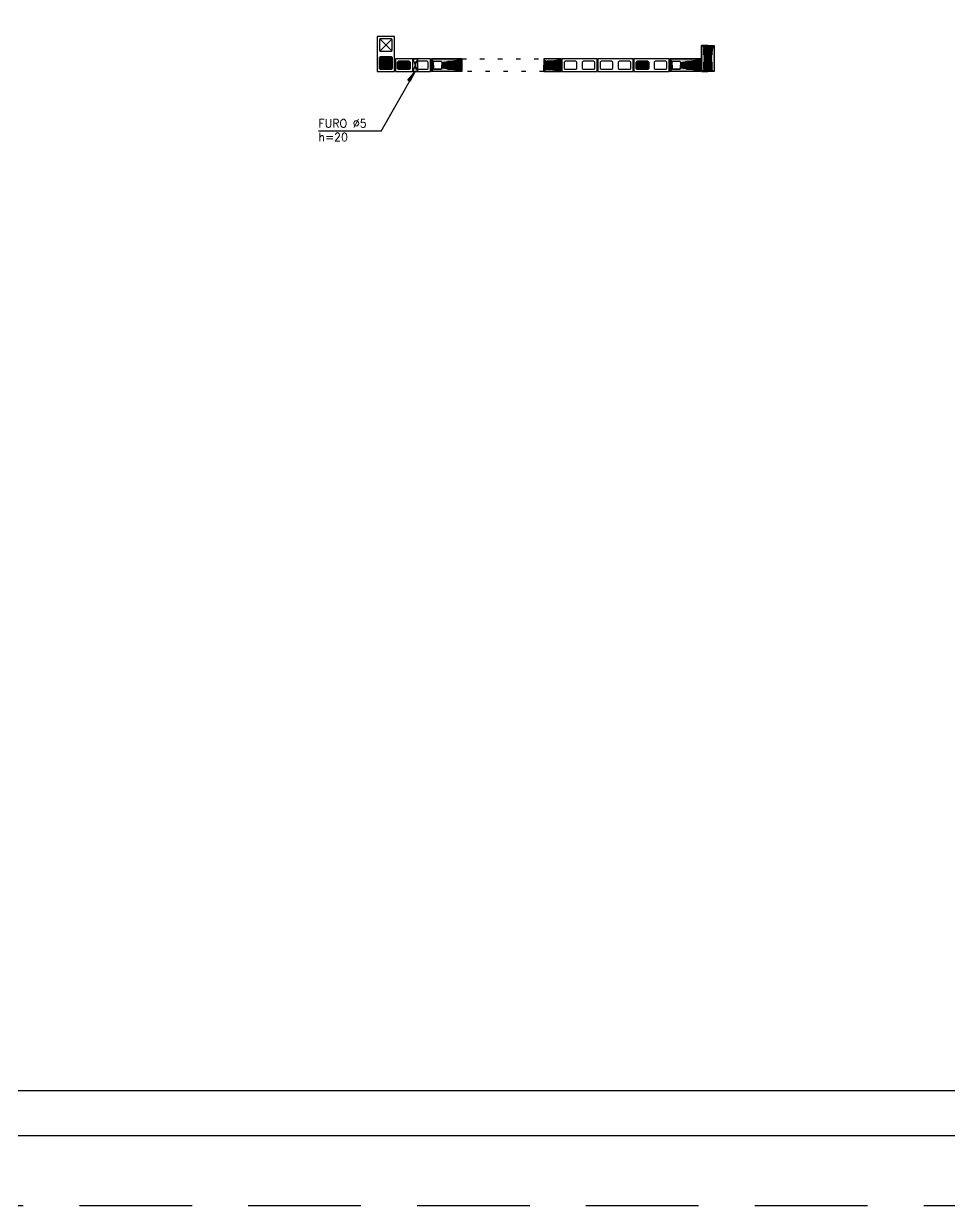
# Model space of a CAD drawing. Extents: x -1 to 122, y -1 to 61.
# Drawn here: x 80.2 to 100.76, y -1.45 to 24.8 of the extents above; entities that cross this region are included whole.
import ezdxf

# ---------------------------------------------------------------- set-up
doc = ezdxf.new("R2010")
doc.units = 0
doc.header["$MEASUREMENT"] = 0
for name, pattern in [('ESTILO_TQS_0001', [0.45, 0.3, -0.15]), ('ESTILO_TQS_0002', [0.4, 0.1, -0.3]), ('HIDDEN', [0.375, 0.25, -0.125])]:
    doc.linetypes.add(name, pattern=pattern)
doc.layers.get('0').update_dxf_attribs({"linetype": 'CONTINUOUS'})
doc.layers.get('Defpoints').update_dxf_attribs({"linetype": 'CONTINUOUS'})
for name, color, linetype in [('ARQ_FOLHA', 7, 'CONTINUOUS'), ('PENA_01', 1, 'CONTINUOUS'), ('PENA_02', 2, 'CONTINUOUS'), ('PENA_03', 3, 'CONTINUOUS'), ('PENA_11', 252, 'CONTINUOUS'), ('PENA_21', 100, 'CONTINUOUS'), ('PENA_23', 50, 'CONTINUOUS'), ('PENA_27', 21, 'CONTINUOUS')]:
    doc.layers.add(name, color=color, linetype=linetype)
doc.styles.get("Standard").update_dxf_attribs({"font": 'ROMANS.SHX'})

# ---------------------------------------------------------------- blocks, each defined once
blk = doc.blocks.new('FOLHA A1+1 - 1102 X 594')
at = {"layer": 'ARQ_FOLHA', "color": 1}
for points in [[(-1189, 0), (0, 0), (0, 594), (-1189, 594)], [(-1164, 10), (-10, 10), (-10, 584), (-1164, 584)]]:
    blk.add_lwpolyline(points, close=True, dxfattribs=at)
at = {"layer": 'Defpoints', "color": 8, "linetype": 'HIDDEN', "ltscale": 100}
blk.add_lwpolyline([(-1208.5, 609.5), (-1208.5, -15.5), (19.5, -15.5), (19.5, 609.5)], close=True, dxfattribs=at)

msp = doc.modelspace()

# ---------------------------------------------------------------- linework, layer by layer
at = {"layer": 'PENA_01', "linetype": 'Continuous'}
for p, q in [((88.372, 24.459), (88.112, 24.199)), ((88.372, 24.199), (88.112, 24.459)), ((88.372, 23.799), (88.112, 24.059)), ((88.372, 24.059), (88.112, 23.799))]:
    msp.add_line(p, q, dxfattribs=at)
at = {"layer": 'PENA_01', "linetype": 'ESTILO_TQS_0001'}
for points in [[(95.322, 24.089), (95.302, 24.109), (95.302, 24.249), (95.322, 24.269), (95.462, 24.269), (95.482, 24.249), (95.482, 24.109), (95.462, 24.089), (95.322, 24.089)], [(95.322, 23.789), (95.302, 23.809), (95.302, 23.949), (95.322, 23.969), (95.462, 23.969), (95.482, 23.949), (95.482, 23.809), (95.462, 23.789), (95.322, 23.789)]]:
    msp.add_lwpolyline(points, dxfattribs=at)
at = {"layer": 'PENA_01', "linetype": 'Continuous'}
for points in [[(88.782, 23.949), (88.762, 23.969), (88.522, 23.969), (88.502, 23.949), (88.502, 23.809), (88.522, 23.789), (88.762, 23.789), (88.782, 23.809), (88.782, 23.949)], [(89.182, 23.949), (89.162, 23.969), (88.922, 23.969), (88.902, 23.949), (88.902, 23.809), (88.922, 23.789), (89.162, 23.789), (89.182, 23.809), (89.182, 23.949)], [(89.322, 23.969), (89.462, 23.969), (89.482, 23.949), (89.482, 23.809), (89.462, 23.789), (89.322, 23.789), (89.302, 23.809), (89.302, 23.949), (89.322, 23.969)], [(89.622, 23.969), (89.862, 23.969), (89.882, 23.949), (89.882, 23.809), (89.862, 23.789), (89.622, 23.789), (89.602, 23.809), (89.602, 23.949), (89.622, 23.969)], [(91.822, 23.789), (92.062, 23.789), (92.082, 23.809), (92.082, 23.949), (92.062, 23.969), (91.822, 23.969), (91.802, 23.949), (91.802, 23.809), (91.822, 23.789)], [(92.482, 23.949), (92.462, 23.969), (92.222, 23.969), (92.202, 23.949), (92.202, 23.809), (92.222, 23.789), (92.462, 23.789), (92.482, 23.809), (92.482, 23.949)], [(92.882, 23.949), (92.862, 23.969), (92.622, 23.969), (92.602, 23.949), (92.602, 23.809), (92.622, 23.789), (92.862, 23.789), (92.882, 23.809), (92.882, 23.949)], [(93.282, 23.949), (93.262, 23.969), (93.022, 23.969), (93.002, 23.949), (93.002, 23.809), (93.022, 23.789), (93.262, 23.789), (93.282, 23.809), (93.282, 23.949)], [(93.682, 23.949), (93.662, 23.969), (93.422, 23.969), (93.402, 23.949), (93.402, 23.809), (93.422, 23.789), (93.662, 23.789), (93.682, 23.809), (93.682, 23.949)], [(94.082, 23.949), (94.062, 23.969), (93.822, 23.969), (93.802, 23.949), (93.802, 23.809), (93.822, 23.789), (94.062, 23.789), (94.082, 23.809), (94.082, 23.949)], [(94.482, 23.949), (94.462, 23.969), (94.222, 23.969), (94.202, 23.949), (94.202, 23.809), (94.222, 23.789), (94.462, 23.789), (94.482, 23.809), (94.482, 23.949)], [(94.622, 23.969), (94.762, 23.969), (94.782, 23.949), (94.782, 23.809), (94.762, 23.789), (94.622, 23.789), (94.602, 23.809), (94.602, 23.949), (94.622, 23.969)], [(94.922, 23.969), (95.162, 23.969), (95.182, 23.949), (95.182, 23.809), (95.162, 23.789), (94.922, 23.789), (94.902, 23.809), (94.902, 23.949), (94.922, 23.969)]]:
    msp.add_lwpolyline(points, dxfattribs=at)
at = {"layer": 'PENA_02', "linetype": 'Continuous'}
for points in [[(88.052, 24.519), (88.052, 23.739), (88.432, 23.739), (88.432, 24.519), (88.052, 24.519)], [(95.252, 23.739), (95.252, 24.319), (95.532, 24.319), (95.532, 23.739), (95.252, 23.739)], [(89.232, 24.019), (88.452, 24.019), (88.452, 23.739), (89.232, 23.739), (89.232, 24.019)], [(89.252, 24.019), (89.932, 24.019), (89.932, 23.739), (89.252, 23.739), (89.252, 24.019)], [(91.752, 23.739), (92.132, 23.739), (92.132, 24.019), (91.752, 24.019), (91.752, 23.739)], [(92.932, 24.019), (92.152, 24.019), (92.152, 23.739), (92.932, 23.739), (92.932, 24.019)], [(93.732, 24.019), (92.952, 24.019), (92.952, 23.739), (93.732, 23.739), (93.732, 24.019)], [(94.532, 24.019), (93.752, 24.019), (93.752, 23.739), (94.532, 23.739), (94.532, 24.019)], [(94.552, 24.019), (95.232, 24.019), (95.232, 23.739), (94.552, 23.739), (94.552, 24.019)]]:
    msp.add_lwpolyline(points, dxfattribs=at)
at = {"layer": 'PENA_02', "linetype": 'ESTILO_TQS_0001'}
for points in [[(88.122, 24.469), (88.102, 24.449), (88.102, 24.209), (88.122, 24.189), (88.362, 24.189), (88.382, 24.209), (88.382, 24.449), (88.362, 24.469), (88.122, 24.469)], [(88.122, 24.069), (88.102, 24.049), (88.102, 23.809), (88.122, 23.789), (88.362, 23.789), (88.382, 23.809), (88.382, 24.049), (88.362, 24.069), (88.122, 24.069)]]:
    msp.add_lwpolyline(points, dxfattribs=at)
at = {"layer": 'PENA_03', "linetype": 'Continuous'}
for p, q in [((88.841, 24.02), (88.941, 23.74)), ((88.941, 24.02), (88.841, 23.74)), ((88.842, 24.02), (88.942, 23.74)), ((88.942, 24.02), (88.842, 23.74)), ((88.139, 22.417), (88.892, 23.739)), ((88.139, 22.417), (86.744, 22.417))]:
    msp.add_line(p, q, dxfattribs=at)
for points in [[(95.462, 24.269), (95.482, 24.249), (95.482, 24.109), (95.462, 24.089), (95.322, 24.089), (95.302, 24.109), (95.302, 24.249), (95.322, 24.269), (95.462, 24.269)], [(88.362, 24.069), (88.382, 24.049), (88.382, 23.809), (88.362, 23.789), (88.122, 23.789), (88.102, 23.809), (88.102, 24.049), (88.122, 24.069), (88.362, 24.069)], [(88.782, 23.809), (88.762, 23.789), (88.522, 23.789), (88.502, 23.809), (88.502, 23.949), (88.522, 23.969), (88.762, 23.969), (88.782, 23.949), (88.782, 23.809)], [(88.842, 24.02), (88.942, 24.02), (88.942, 23.74), (88.842, 23.74), (88.842, 24.02)], [(89.882, 23.809), (89.862, 23.789), (89.622, 23.789), (89.602, 23.809), (89.602, 23.949), (89.622, 23.969), (89.862, 23.969), (89.882, 23.949), (89.882, 23.809)], [(92.082, 23.809), (92.062, 23.789), (91.822, 23.789), (91.802, 23.809), (91.802, 23.949), (91.822, 23.969), (92.062, 23.969), (92.082, 23.949), (92.082, 23.809)], [(94.082, 23.809), (94.062, 23.789), (93.822, 23.789), (93.802, 23.809), (93.802, 23.949), (93.822, 23.969), (94.062, 23.969), (94.082, 23.949), (94.082, 23.809)], [(95.182, 23.809), (95.162, 23.789), (94.922, 23.789), (94.902, 23.809), (94.902, 23.949), (94.922, 23.969), (95.162, 23.969), (95.182, 23.949), (95.182, 23.809)], [(95.462, 23.969), (95.482, 23.949), (95.482, 23.809), (95.462, 23.789), (95.322, 23.789), (95.302, 23.809), (95.302, 23.949), (95.322, 23.969), (95.462, 23.969)], [(88.892, 23.739), (88.777, 23.515), (88.729, 23.547), (88.892, 23.739)]]:
    msp.add_lwpolyline(points, dxfattribs=at)
at = {"layer": 'PENA_03', "linetype": 'ESTILO_TQS_0002'}
msp.add_lwpolyline([(89.932, 24.019), (91.752, 24.019), (91.752, 23.739), (89.932, 23.739), (89.932, 24.019)], dxfattribs=at)
at = {"layer": 'PENA_03', "linetype": 'Continuous'}
for centre in [(95.392, 24.179), (88.242, 23.929), (88.642, 23.879), (89.742, 23.879), (91.942, 23.879), (93.942, 23.879), (95.042, 23.879), (95.392, 23.879)]:
    msp.add_circle(centre, 0.04, dxfattribs=at)
for points in [[(95.432, 24.179), (95.372, 24.214), (95.355, 24.193)], [(95.432, 24.179), (95.355, 24.193), (95.355, 24.165)], [(95.432, 24.179), (95.355, 24.165), (95.372, 24.144)], [(95.432, 24.179), (95.399, 24.218), (95.372, 24.214)], [(95.432, 24.179), (95.372, 24.144), (95.399, 24.14)], [(95.432, 24.179), (95.423, 24.205), (95.399, 24.218)], [(95.432, 24.179), (95.399, 24.14), (95.423, 24.153)], [(95.432, 24.179), (95.423, 24.153), (95.432, 24.179)], [(88.282, 23.929), (88.222, 23.964), (88.205, 23.943)], [(88.282, 23.929), (88.205, 23.943), (88.205, 23.915)], [(88.282, 23.929), (88.205, 23.915), (88.222, 23.894)], [(88.282, 23.929), (88.249, 23.968), (88.222, 23.964)], [(88.282, 23.929), (88.222, 23.894), (88.249, 23.89)], [(88.282, 23.929), (88.273, 23.955), (88.249, 23.968)], [(88.282, 23.929), (88.249, 23.89), (88.273, 23.903)], [(88.282, 23.929), (88.273, 23.903), (88.282, 23.929)], [(88.682, 23.879), (88.622, 23.914), (88.605, 23.893)], [(88.682, 23.879), (88.605, 23.893), (88.605, 23.865)], [(88.682, 23.879), (88.649, 23.918), (88.622, 23.914)], [(88.682, 23.879), (88.673, 23.905), (88.649, 23.918)], [(89.782, 23.879), (89.722, 23.914), (89.705, 23.893)], [(89.782, 23.879), (89.705, 23.893), (89.705, 23.865)], [(89.782, 23.879), (89.749, 23.918), (89.722, 23.914)], [(89.782, 23.879), (89.773, 23.905), (89.749, 23.918)], [(91.982, 23.879), (91.922, 23.914), (91.905, 23.893)], [(91.982, 23.879), (91.905, 23.893), (91.905, 23.865)], [(91.982, 23.879), (91.949, 23.918), (91.922, 23.914)], [(91.982, 23.879), (91.973, 23.905), (91.949, 23.918)], [(93.982, 23.879), (93.922, 23.914), (93.905, 23.893)], [(93.982, 23.879), (93.905, 23.893), (93.905, 23.865)], [(93.982, 23.879), (93.949, 23.918), (93.922, 23.914)], [(93.982, 23.879), (93.973, 23.905), (93.949, 23.918)], [(95.082, 23.879), (95.022, 23.914), (95.005, 23.893)], [(95.082, 23.879), (95.005, 23.893), (95.005, 23.865)], [(95.082, 23.879), (95.049, 23.918), (95.022, 23.914)], [(95.082, 23.879), (95.073, 23.905), (95.049, 23.918)], [(95.432, 23.879), (95.372, 23.914), (95.355, 23.893)], [(95.432, 23.879), (95.355, 23.893), (95.355, 23.865)], [(95.432, 23.879), (95.399, 23.918), (95.372, 23.914)], [(95.432, 23.879), (95.423, 23.905), (95.399, 23.918)], [(88.682, 23.879), (88.605, 23.865), (88.622, 23.844)], [(88.682, 23.879), (88.622, 23.844), (88.649, 23.84)], [(88.682, 23.879), (88.649, 23.84), (88.673, 23.853)], [(88.682, 23.879), (88.673, 23.853), (88.682, 23.879)], [(88.892, 23.739), (88.777, 23.515), (88.729, 23.547)], [(88.892, 23.739), (88.729, 23.547), (88.892, 23.739)], [(89.782, 23.879), (89.705, 23.865), (89.722, 23.844)], [(89.782, 23.879), (89.722, 23.844), (89.749, 23.84)], [(89.782, 23.879), (89.749, 23.84), (89.773, 23.853)], [(89.782, 23.879), (89.773, 23.853), (89.782, 23.879)], [(91.982, 23.879), (91.905, 23.865), (91.922, 23.844)], [(91.982, 23.879), (91.922, 23.844), (91.949, 23.84)], [(91.982, 23.879), (91.949, 23.84), (91.973, 23.853)], [(91.982, 23.879), (91.973, 23.853), (91.982, 23.879)], [(93.982, 23.879), (93.905, 23.865), (93.922, 23.844)], [(93.982, 23.879), (93.922, 23.844), (93.949, 23.84)], [(93.982, 23.879), (93.949, 23.84), (93.973, 23.853)], [(93.982, 23.879), (93.973, 23.853), (93.982, 23.879)], [(95.082, 23.879), (95.005, 23.865), (95.022, 23.844)], [(95.082, 23.879), (95.022, 23.844), (95.049, 23.84)], [(95.082, 23.879), (95.049, 23.84), (95.073, 23.853)], [(95.082, 23.879), (95.073, 23.853), (95.082, 23.879)], [(95.432, 23.879), (95.355, 23.865), (95.372, 23.844)], [(95.432, 23.879), (95.372, 23.844), (95.399, 23.84)], [(95.432, 23.879), (95.399, 23.84), (95.423, 23.853)], [(95.432, 23.879), (95.423, 23.853), (95.432, 23.879)]]:
    msp.add_solid(points, dxfattribs=at)
at = {"layer": 'PENA_11', "linetype": 'Continuous'}
for points in [[(95.462, 24.269), (95.322, 24.089), (95.302, 24.109)], [(95.462, 24.269), (95.302, 24.109), (95.302, 24.249)], [(95.462, 24.269), (95.302, 24.249), (95.322, 24.269)], [(95.462, 24.269), (95.462, 24.089), (95.322, 24.089)], [(95.462, 24.269), (95.322, 24.269), (95.462, 24.269)], [(95.462, 24.269), (95.482, 24.249), (95.482, 24.109)], [(95.462, 24.269), (95.482, 24.109), (95.462, 24.089)], [(88.362, 24.069), (88.122, 23.789), (88.102, 23.809)], [(88.362, 24.069), (88.102, 23.809), (88.102, 24.049)], [(88.362, 24.069), (88.102, 24.049), (88.122, 24.069)], [(88.362, 24.069), (88.362, 23.789), (88.122, 23.789)], [(88.362, 24.069), (88.122, 24.069), (88.362, 24.069)], [(88.362, 24.069), (88.382, 24.049), (88.382, 23.809)], [(88.362, 24.069), (88.382, 23.809), (88.362, 23.789)], [(88.782, 23.809), (88.502, 23.949), (88.522, 23.969)], [(88.782, 23.809), (88.502, 23.809), (88.502, 23.949)], [(88.782, 23.809), (88.522, 23.969), (88.762, 23.969)], [(88.782, 23.809), (88.762, 23.969), (88.782, 23.949)], [(88.782, 23.809), (88.782, 23.949), (88.782, 23.809)], [(89.882, 23.809), (89.602, 23.949), (89.622, 23.969)], [(89.882, 23.809), (89.602, 23.809), (89.602, 23.949)], [(89.882, 23.809), (89.622, 23.969), (89.862, 23.969)], [(89.882, 23.809), (89.862, 23.969), (89.882, 23.949)], [(89.882, 23.809), (89.882, 23.949), (89.882, 23.809)], [(92.082, 23.809), (91.802, 23.949), (91.822, 23.969)], [(92.082, 23.809), (91.802, 23.809), (91.802, 23.949)], [(92.082, 23.809), (91.822, 23.969), (92.062, 23.969)], [(92.082, 23.809), (92.062, 23.969), (92.082, 23.949)], [(92.082, 23.809), (92.082, 23.949), (92.082, 23.809)], [(94.082, 23.809), (93.802, 23.949), (93.822, 23.969)], [(94.082, 23.809), (93.802, 23.809), (93.802, 23.949)], [(94.082, 23.809), (93.822, 23.969), (94.062, 23.969)], [(94.082, 23.809), (94.062, 23.969), (94.082, 23.949)], [(94.082, 23.809), (94.082, 23.949), (94.082, 23.809)], [(95.182, 23.809), (94.902, 23.949), (94.922, 23.969)], [(95.182, 23.809), (94.902, 23.809), (94.902, 23.949)], [(95.182, 23.809), (94.922, 23.969), (95.162, 23.969)], [(95.182, 23.809), (95.162, 23.969), (95.182, 23.949)], [(95.182, 23.809), (95.182, 23.949), (95.182, 23.809)], [(95.462, 23.969), (95.322, 23.789), (95.302, 23.809)], [(95.462, 23.969), (95.302, 23.809), (95.302, 23.949)], [(95.462, 23.969), (95.302, 23.949), (95.322, 23.969)], [(95.462, 23.969), (95.462, 23.789), (95.322, 23.789)], [(95.462, 23.969), (95.322, 23.969), (95.462, 23.969)], [(95.462, 23.969), (95.482, 23.949), (95.482, 23.809)], [(95.462, 23.969), (95.482, 23.809), (95.462, 23.789)], [(88.782, 23.809), (88.522, 23.789), (88.502, 23.809)], [(88.782, 23.809), (88.762, 23.789), (88.522, 23.789)], [(89.882, 23.809), (89.622, 23.789), (89.602, 23.809)], [(89.882, 23.809), (89.862, 23.789), (89.622, 23.789)], [(92.082, 23.809), (91.822, 23.789), (91.802, 23.809)], [(92.082, 23.809), (92.062, 23.789), (91.822, 23.789)], [(94.082, 23.809), (93.822, 23.789), (93.802, 23.809)], [(94.082, 23.809), (94.062, 23.789), (93.822, 23.789)], [(95.182, 23.809), (94.922, 23.789), (94.902, 23.809)], [(95.182, 23.809), (95.162, 23.789), (94.922, 23.789)]]:
    msp.add_solid(points, dxfattribs=at)
at = {"layer": 'PENA_21', "linetype": 'Continuous'}
for points in [[(89.252, 23.879), (89.302, 23.879), (89.302, 23.949), (89.322, 23.969), (89.462, 23.969), (89.482, 23.949), (89.482, 23.879), (89.602, 23.879), (89.602, 23.949), (89.622, 23.969), (89.862, 23.969), (89.882, 23.949), (89.882, 23.879), (89.932, 23.879), (89.932, 24.019), (89.252, 24.019), (89.252, 23.879)], [(94.552, 23.879), (94.602, 23.879), (94.602, 23.949), (94.622, 23.969), (94.762, 23.969), (94.782, 23.949), (94.782, 23.879), (94.902, 23.879), (94.902, 23.949), (94.922, 23.969), (95.162, 23.969), (95.182, 23.949), (95.182, 23.879), (95.232, 23.879), (95.232, 24.019), (94.552, 24.019), (94.552, 23.879)], [(89.252, 23.879), (89.302, 23.879), (89.302, 23.809), (89.322, 23.789), (89.462, 23.789), (89.482, 23.809), (89.482, 23.879), (89.602, 23.879), (89.602, 23.809), (89.622, 23.789), (89.862, 23.789), (89.882, 23.809), (89.882, 23.879), (89.932, 23.879), (89.932, 23.739), (89.252, 23.739), (89.252, 23.879)], [(94.552, 23.879), (94.602, 23.879), (94.602, 23.809), (94.622, 23.789), (94.762, 23.789), (94.782, 23.809), (94.782, 23.879), (94.902, 23.879), (94.902, 23.809), (94.922, 23.789), (95.162, 23.789), (95.182, 23.809), (95.182, 23.879), (95.232, 23.879), (95.232, 23.739), (94.552, 23.739), (94.552, 23.879)]]:
    msp.add_lwpolyline(points, dxfattribs=at)
for points in [[(89.932, 24.019), (89.252, 24.019), (89.322, 23.969)], [(89.252, 24.019), (89.252, 23.879), (89.302, 23.879)], [(89.252, 24.019), (89.302, 23.879), (89.302, 23.949)], [(89.252, 24.019), (89.302, 23.949), (89.322, 23.969)], [(89.932, 24.019), (89.322, 23.969), (89.462, 23.969)], [(89.932, 24.019), (89.462, 23.969), (89.482, 23.949)], [(89.932, 24.019), (89.482, 23.949), (89.622, 23.969)], [(89.482, 23.949), (89.602, 23.949), (89.622, 23.969)], [(89.482, 23.949), (89.482, 23.879), (89.602, 23.879)], [(89.482, 23.949), (89.602, 23.879), (89.602, 23.949)], [(89.932, 24.019), (89.622, 23.969), (89.862, 23.969)], [(89.932, 24.019), (89.862, 23.969), (89.882, 23.949)], [(89.932, 24.019), (89.882, 23.949), (89.932, 23.879)], [(89.932, 23.879), (89.882, 23.949), (89.882, 23.879)], [(95.232, 24.019), (94.552, 24.019), (94.622, 23.969)], [(94.552, 24.019), (94.552, 23.879), (94.602, 23.879)], [(94.552, 24.019), (94.602, 23.879), (94.602, 23.949)], [(94.552, 24.019), (94.602, 23.949), (94.622, 23.969)], [(95.232, 24.019), (94.622, 23.969), (94.762, 23.969)], [(95.232, 24.019), (94.762, 23.969), (94.782, 23.949)], [(95.232, 24.019), (94.782, 23.949), (94.922, 23.969)], [(94.782, 23.949), (94.902, 23.949), (94.922, 23.969)], [(94.782, 23.949), (94.782, 23.879), (94.902, 23.879)], [(94.782, 23.949), (94.902, 23.879), (94.902, 23.949)], [(95.232, 24.019), (94.922, 23.969), (95.162, 23.969)], [(95.232, 24.019), (95.162, 23.969), (95.182, 23.949)], [(95.232, 24.019), (95.182, 23.949), (95.232, 23.879)], [(95.232, 23.879), (95.182, 23.949), (95.182, 23.879)], [(89.252, 23.739), (89.252, 23.879), (89.302, 23.879)], [(89.252, 23.739), (89.302, 23.879), (89.302, 23.809)], [(89.252, 23.739), (89.302, 23.809), (89.322, 23.789)], [(89.932, 23.739), (89.252, 23.739), (89.322, 23.789)], [(89.932, 23.739), (89.322, 23.789), (89.462, 23.789)], [(89.932, 23.739), (89.462, 23.789), (89.482, 23.809)], [(89.482, 23.809), (89.482, 23.879), (89.602, 23.879)], [(89.482, 23.809), (89.602, 23.879), (89.602, 23.809)], [(89.932, 23.739), (89.482, 23.809), (89.622, 23.789)], [(89.482, 23.809), (89.602, 23.809), (89.622, 23.789)], [(89.932, 23.739), (89.622, 23.789), (89.862, 23.789)], [(89.932, 23.739), (89.862, 23.789), (89.882, 23.809)], [(89.932, 23.739), (89.882, 23.809), (89.932, 23.879)], [(89.932, 23.879), (89.882, 23.809), (89.882, 23.879)], [(94.552, 23.739), (94.552, 23.879), (94.602, 23.879)], [(94.552, 23.739), (94.602, 23.879), (94.602, 23.809)], [(94.552, 23.739), (94.602, 23.809), (94.622, 23.789)], [(95.232, 23.739), (94.552, 23.739), (94.622, 23.789)], [(95.232, 23.739), (94.622, 23.789), (94.762, 23.789)], [(95.232, 23.739), (94.762, 23.789), (94.782, 23.809)], [(94.782, 23.809), (94.782, 23.879), (94.902, 23.879)], [(94.782, 23.809), (94.902, 23.879), (94.902, 23.809)], [(95.232, 23.739), (94.782, 23.809), (94.922, 23.789)], [(94.782, 23.809), (94.902, 23.809), (94.922, 23.789)], [(95.232, 23.739), (94.922, 23.789), (95.162, 23.789)], [(95.232, 23.739), (95.162, 23.789), (95.182, 23.809)], [(95.232, 23.739), (95.182, 23.809), (95.232, 23.879)], [(95.232, 23.879), (95.182, 23.809), (95.182, 23.879)]]:
    msp.add_solid(points, dxfattribs=at)
at = {"layer": 'PENA_23', "linetype": 'Continuous'}
for points in [[(92.082, 23.879), (92.132, 23.879), (92.132, 24.019), (91.752, 24.019), (91.752, 23.879), (91.802, 23.879), (91.802, 23.949), (91.822, 23.969), (92.062, 23.969), (92.082, 23.949), (92.082, 23.879)], [(92.082, 23.879), (92.132, 23.879), (92.132, 23.739), (91.752, 23.739), (91.752, 23.879), (91.802, 23.879), (91.802, 23.809), (91.822, 23.789), (92.062, 23.789), (92.082, 23.809), (92.082, 23.879)]]:
    msp.add_lwpolyline(points, dxfattribs=at)
for points in [[(92.132, 24.019), (91.752, 24.019), (91.822, 23.969)], [(91.752, 24.019), (91.752, 23.879), (91.802, 23.879)], [(91.752, 24.019), (91.802, 23.879), (91.802, 23.949)], [(91.752, 24.019), (91.802, 23.949), (91.822, 23.969)], [(92.132, 24.019), (91.822, 23.969), (92.062, 23.969)], [(92.132, 24.019), (92.062, 23.969), (92.082, 23.949)], [(92.132, 24.019), (92.082, 23.949), (92.132, 23.879)], [(92.132, 23.879), (92.082, 23.949), (92.082, 23.879)], [(91.752, 23.739), (91.752, 23.879), (91.802, 23.879)], [(91.752, 23.739), (91.802, 23.879), (91.802, 23.809)], [(91.752, 23.739), (91.802, 23.809), (91.822, 23.789)], [(92.132, 23.739), (91.752, 23.739), (91.822, 23.789)], [(92.132, 23.739), (91.822, 23.789), (92.062, 23.789)], [(92.132, 23.739), (92.062, 23.789), (92.082, 23.809)], [(92.132, 23.739), (92.082, 23.809), (92.132, 23.879)], [(92.132, 23.879), (92.082, 23.809), (92.082, 23.879)]]:
    msp.add_solid(points, dxfattribs=at)
at = {"layer": 'PENA_27', "linetype": 'Continuous'}
for points in [[(95.252, 24.319), (95.252, 23.739), (95.392, 23.739), (95.392, 23.789), (95.322, 23.789), (95.302, 23.809), (95.302, 23.949), (95.322, 23.969), (95.392, 23.969), (95.392, 24.089), (95.322, 24.089), (95.302, 24.109), (95.302, 24.249), (95.322, 24.269), (95.392, 24.269), (95.392, 24.319), (95.252, 24.319)], [(95.532, 24.319), (95.532, 23.739), (95.392, 23.739), (95.392, 23.789), (95.462, 23.789), (95.482, 23.809), (95.482, 23.949), (95.462, 23.969), (95.392, 23.969), (95.392, 24.089), (95.462, 24.089), (95.482, 24.109), (95.482, 24.249), (95.462, 24.269), (95.392, 24.269), (95.392, 24.319), (95.532, 24.319)]]:
    msp.add_lwpolyline(points, dxfattribs=at)
for points in [[(95.392, 24.319), (95.252, 24.319), (95.322, 24.269)], [(95.322, 24.269), (95.252, 24.319), (95.302, 24.249)], [(95.252, 24.319), (95.302, 23.949), (95.302, 24.249)], [(95.252, 24.319), (95.302, 23.809), (95.302, 23.949)], [(95.252, 23.739), (95.302, 23.809), (95.252, 24.319)], [(95.302, 24.249), (95.302, 23.949), (95.302, 24.109)], [(95.392, 24.269), (95.392, 24.319), (95.322, 24.269)], [(95.462, 24.269), (95.392, 24.269), (95.532, 24.319)], [(95.392, 24.269), (95.392, 24.319), (95.532, 24.319)], [(95.482, 24.249), (95.462, 24.269), (95.532, 24.319)], [(95.482, 24.109), (95.532, 24.319), (95.482, 23.949)], [(95.482, 23.949), (95.532, 24.319), (95.482, 23.809)], [(95.532, 24.319), (95.532, 23.739), (95.482, 23.809)], [(95.482, 24.109), (95.482, 24.249), (95.532, 24.319)], [(95.302, 23.949), (95.322, 23.969), (95.302, 24.109)], [(95.302, 24.109), (95.322, 23.969), (95.322, 24.089)], [(95.322, 23.969), (95.392, 23.969), (95.322, 24.089)], [(95.322, 24.089), (95.392, 23.969), (95.392, 24.089)], [(95.392, 23.969), (95.462, 24.089), (95.462, 23.969)], [(95.392, 23.969), (95.392, 24.089), (95.462, 24.089)], [(95.462, 24.089), (95.482, 24.109), (95.462, 23.969)], [(95.462, 23.969), (95.482, 24.109), (95.482, 23.949)], [(95.252, 23.739), (95.322, 23.789), (95.302, 23.809)], [(95.392, 23.739), (95.322, 23.789), (95.252, 23.739)], [(95.392, 23.739), (95.392, 23.789), (95.322, 23.789)], [(95.532, 23.739), (95.392, 23.739), (95.462, 23.789)], [(95.462, 23.789), (95.392, 23.739), (95.392, 23.789)], [(95.482, 23.809), (95.532, 23.739), (95.462, 23.789)]]:
    msp.add_solid(points, dxfattribs=at)

# ---------------------------------------------------------------- block references
at = {"xscale": 0.09999999999999938, "yscale": 0.09999999999999938, "zscale": 0.09999999999999938}
msp.add_blockref('FOLHA A1+1 - 1102 X 594', (119.786, 0.1), dxfattribs=at)

# ---------------------------------------------------------------- texts
at = {"layer": 'PENA_03', "linetype": 'Continuous'}
for s, p in [('FURO %%c5', (86.743, 22.498)), ('h=20', (86.744, 22.195))]:
    msp.add_text(s, height=0.18, dxfattribs=at).set_placement(p)

doc.saveas('drawing.dxf')
